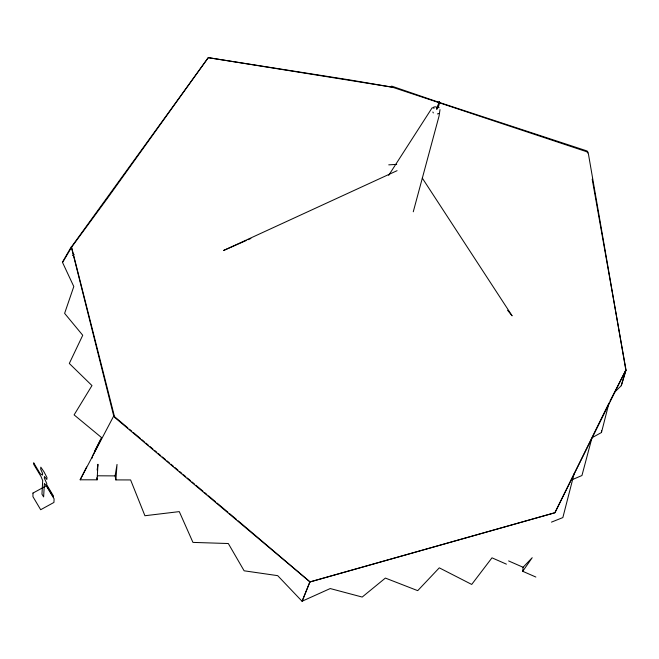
<?xml version="1.0" encoding="UTF-8"?>
<svg xmlns="http://www.w3.org/2000/svg" width="659" height="659" viewBox="0 0 659 659"><rect width="100%" height="100%" fill="white"/><g stroke="black" fill="none" stroke-linecap="round" stroke-linejoin="round"><path stroke-width="0.99" d="M592.515 437.452L601.478 432.502L601.51 430.5M86.634 466.992L80.167 479.793L97.112 479.818L97.952 464.282L97.145 470.032M115.877 479.909L117.03 464.422L115.094 475.897L115.877 479.909L130.606 479.941L144.922 515.733L179.289 511.615L192.947 542.398L228.319 543.527L244.127 570.801L277.694 575.653L302.151 601.346L309.895 581.757L238.097 520.775M522.727 571.295L523.081 567.267L532.2 557.712L522.727 571.295L535.858 577.045M92.186 458.096L92.433 456.152L100.473 440.237M439.998 109.608L439.083 115.935L413.267 211.786M601.478 432.502L608.998 403.003L554.903 512.743L309.969 581.93L302.044 601.247L330.217 588.553L362.186 597.054L385.383 578.075L417.715 590.653L439.289 567.836L471.712 584.434L491.985 557.827L506.417 564.153M574.113 473.772L562.852 517.587L551.468 522.126M591.848 438.251L581.946 475.526L572.762 479.431M614.839 391.957L621.256 385.704L625.844 370.103L588.116 152.188L392.492 87.227L350.11 79.994L208.26 57.654L71.493 246.853L114.682 417.419L309.969 581.93L554.903 512.743L625.844 370.103L609.937 401.174M621.256 385.704L626.05 370.144L592.202 179.19M94.566 451.283L101.502 437.543L74.105 414.89L91.972 385.573L69.302 363.463L82.737 335.266L64.615 313.363L73.8 286.541L62.424 262.208L71.279 246.787L113.727 415.994L127.838 427.88M80.167 479.793L113.727 415.994M62.597 262.439L71.674 247.092L107.532 198.17L208.26 57.654L392.492 87.227M388.645 175.393L432.18 107.722L434.133 108.2M72.515 255.544L74.17 254.39M397.08 170.673L223.558 250.494L246.153 240.551M248.039 239.719L250.865 238.484M433.556 107.203L435.097 106.766L439.174 107.755M437.428 113.925L438.976 113.496M388.744 164.849L396.71 164.388M97.334 475.79L115.094 475.897M391.611 86.098L439.083 102.359L587.12 150.985L587.482 152.995M508.6 560.924L523.081 567.267M129.403 429.198L131.759 431.184M133.324 432.502L140.375 438.441M141.949 439.767L144.296 441.744M145.861 443.07L148.217 445.047M149.782 446.365L152.921 449.01M154.486 450.328L156.834 452.313M158.407 453.631L160.755 455.616M162.32 456.934L165.458 459.57M167.015 460.888L169.363 462.865M170.928 464.183L173.276 466.16M174.833 467.478L177.963 470.114M179.528 471.432L181.868 473.401M183.433 474.719L185.78 476.696M187.345 478.014L190.467 480.65M192.033 481.968L194.38 483.945M195.937 485.263L202.972 491.186M204.537 492.504L206.885 494.481M208.45 495.799L215.477 501.721M217.033 503.031L227.956 512.232M229.513 513.55L236.532 519.465M507.578 310.265L512.125 315.826L422.279 178.07M432.848 112.022L433.358 112.944M96.733 477.8L97.112 479.818M32.958 493.072L32.95 496.688L40.685 509.72L53.947 502.43L54.087 498.847L46.287 485.831L32.958 493.072M33.774 462.989L33.716 464.34L40.998 476.49L42.695 480.633L41.962 494.151L43.626 496.927L44.392 483.442L47.02 486.408L53.313 496.927L53.387 495.914L46.69 484.727L46.764 483.533L44.342 478.129L44.433 476.465L46.855 479.447L46.97 477.503L43.964 471.786L40.8 467.14L40.701 469.183L42.621 473.533L42.53 475.114L40.108 473.574L33.774 462.989M436.917 108.323L436.76 109.369L438.54 105.242L438.227 107.384L438.441 106.882L439.438 103.158L439.586 102.104L438.91 103.685L439.215 101.544L436.917 108.323"/></g></svg>
